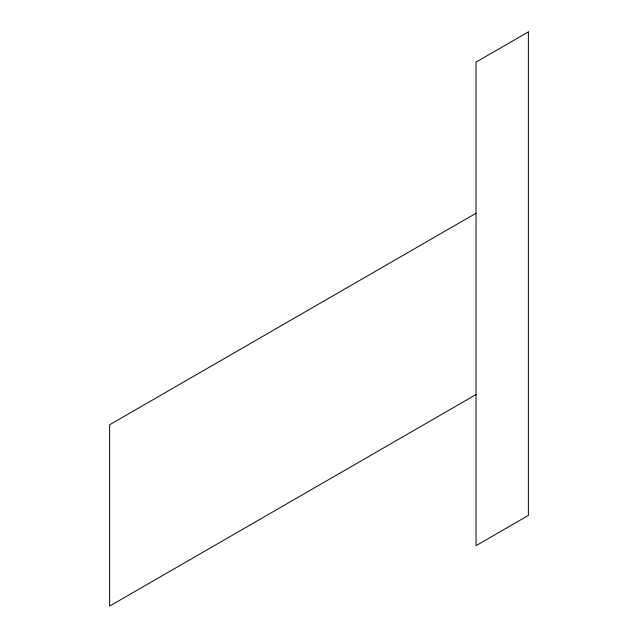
<?xml version="1.0" encoding="UTF-8"?>
<svg xmlns="http://www.w3.org/2000/svg" width="638" height="638" viewBox="0 0 638 638"><rect width="100%" height="100%" fill="white"/><g stroke="black" fill="none" stroke-linecap="round" stroke-linejoin="round"><path stroke-width="0.96" d="M476.036 213.228L109.624 424.772L109.624 606.1L476.036 394.555M528.376 31.9L476.036 62.117L476.036 545.657L528.376 515.44L528.376 31.9"/></g></svg>
